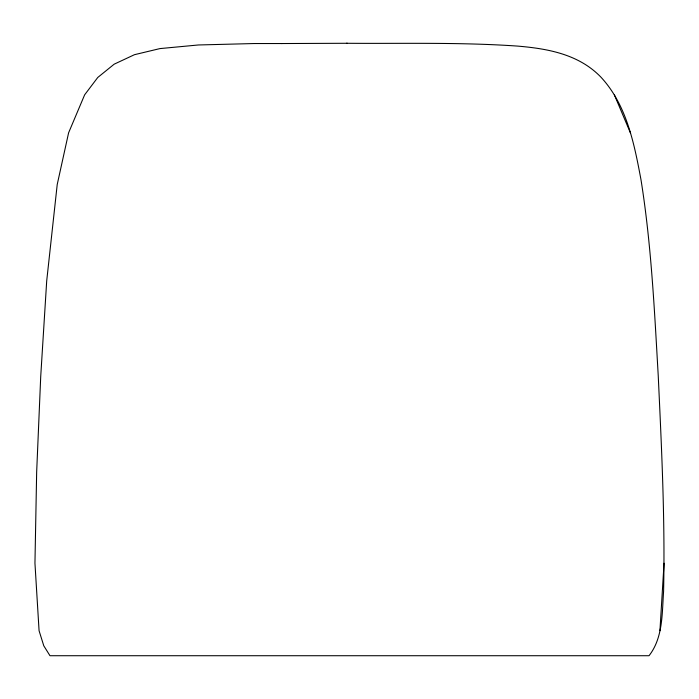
<?xml version="1.0" encoding="UTF-8"?>
<svg xmlns="http://www.w3.org/2000/svg" width="699" height="699" viewBox="0 0 699 699"><rect width="100%" height="100%" fill="white"/><g stroke="black" fill="none" stroke-linecap="round" stroke-linejoin="round"><path stroke-width="1.05" d="M659.926 630.725L664.05 563.211M281.426 43.539L347.333 43.277M346.433 43.277C403.437 43.722 460.554 42.15 517.47 46.082C541.515 48.117 566.505 52.032 587.038 65.601A83.924 83.924 0 0 1 600.607 76.811C626.61 104.535 634.229 143.592 640.983 179.695C651.346 244.449 654.43 310.076 658.222 375.459C661.569 447.351 665.151 519.34 663.587 591.328C662.005 613.032 663.22 637.637 649.021 655.723L49.979 655.723L43.775 645.78L39.074 630.725L34.95 563.211L36.663 472.017L40.725 376.403L46.702 280.919L57.222 184.501L68.607 132.801L84.649 94.819L97.773 77.458L114.173 64.177L134.47 54.688L159.957 48.589L198.394 44.972L254.191 43.539L282.125 43.539M614.351 94.819L630.384 132.801"/></g></svg>
